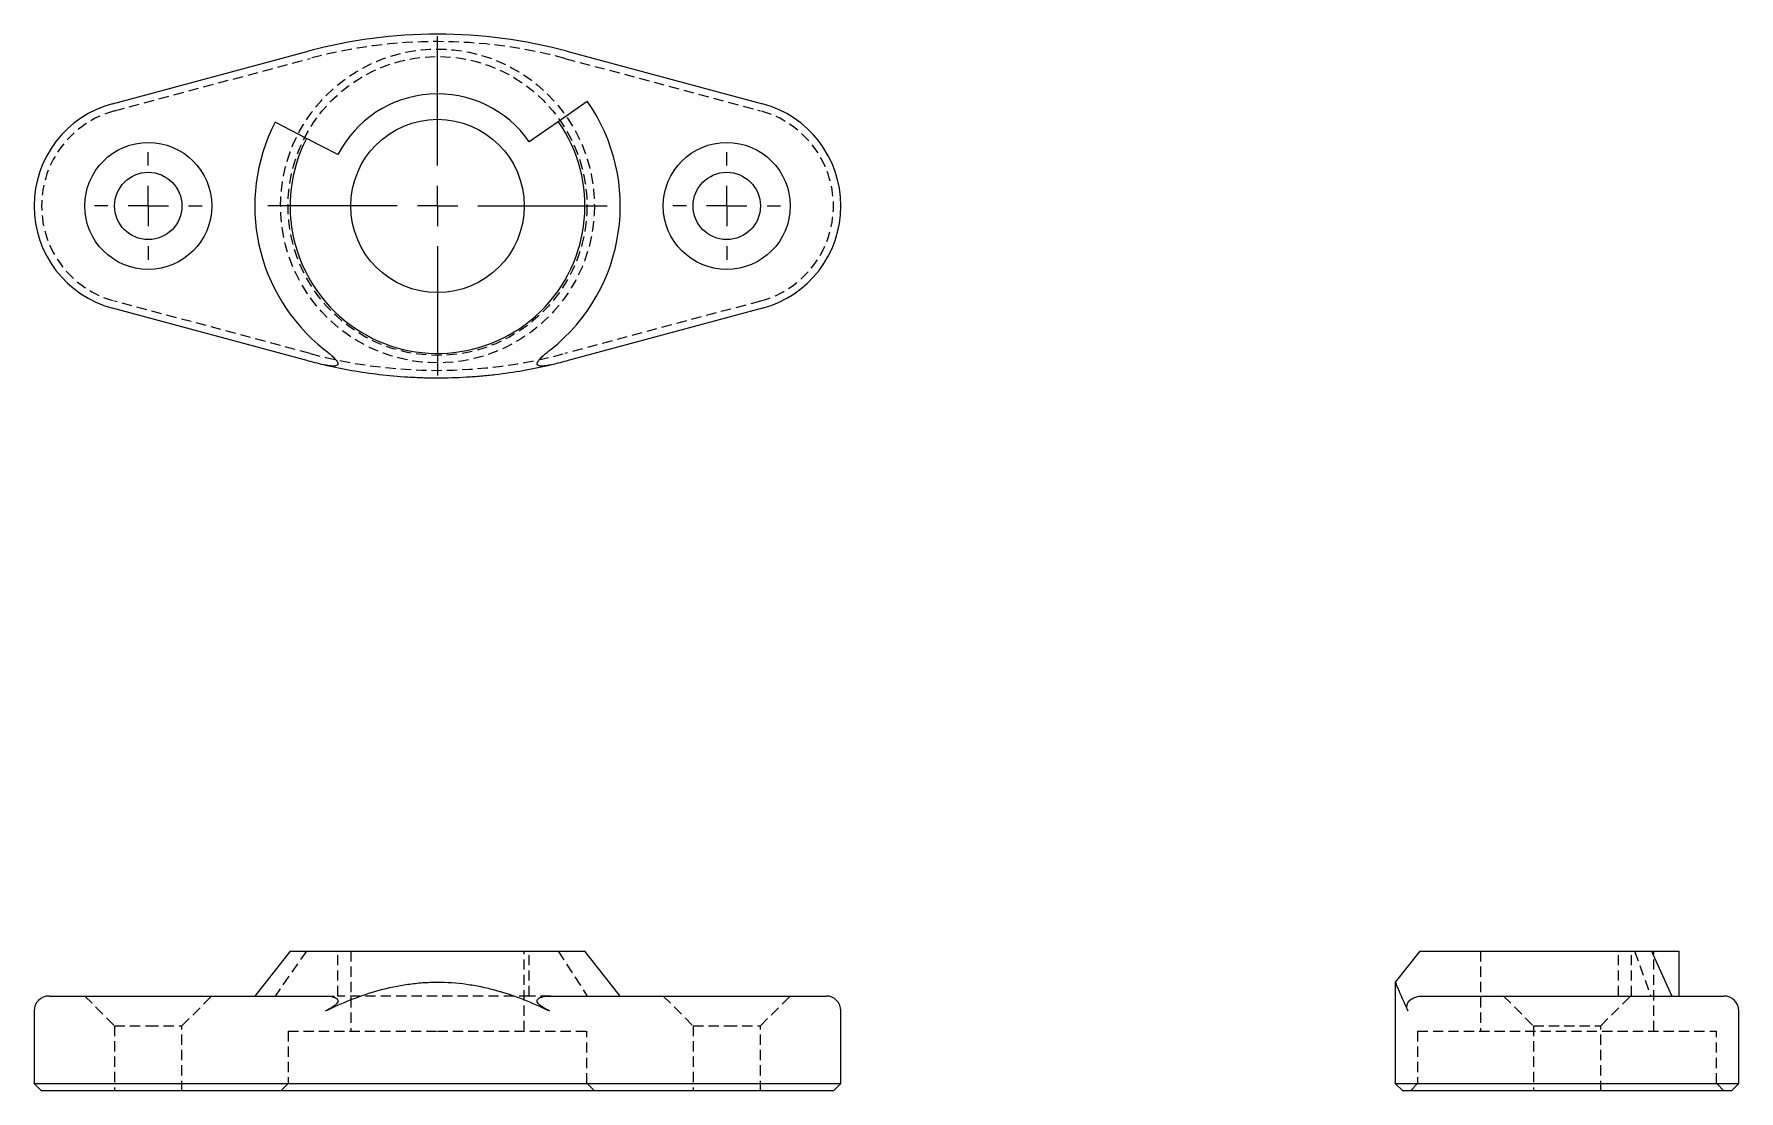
# Model space of a CAD drawing. Header units: millimetres. Extents: x 33 to 244, y 48 to 179.
import ezdxf

# ---------------------------------------------------------------- set-up
doc = ezdxf.new("R2010")
doc.units = ezdxf.units.MM
doc.linetypes.add('HIDDEN', pattern=[1.905, 1.27, -0.635])
doc.layers.add('10', color=7, linetype='Continuous')

# ---------------------------------------------------------------- blocks, each defined once
blk = doc.blocks.new('SW_CENTERMARKSYMBOL_0')
at = {"layer": '10', "color": 0}
for p, q in [((0, 5), (0, 21.02)), ((0, 0), (0, 2.5)), ((-5, 0), (-21.02, 0)), ((0, 0), (-2.5, 0)), ((0, 0), (0, -2.5)), ((0, 0), (2.5, 0)), ((5, 0), (21.02, 0)), ((0, -5), (0, -21.02))]:
    blk.add_line(p, q, dxfattribs=at)
blk = doc.blocks.new('SW_CENTERMARKSYMBOL_1')
at = {"layer": '10', "color": 0}
for p, q in [((0, 5), (0, 6.67)), ((0, 0), (0, 2.5)), ((-5, 0), (-6.67, 0)), ((0, 0), (-2.5, 0)), ((0, 0), (0, -2.5)), ((0, 0), (2.5, 0)), ((5, 0), (6.67, 0)), ((0, -5), (0, -6.67))]:
    blk.add_line(p, q, dxfattribs=at)
blk = doc.blocks.new('SW_CENTERMARKSYMBOL_2')
at = {"layer": '10', "color": 0}
for p, q in [((0, 5), (0, 6.67)), ((0, 0), (0, 2.5)), ((-5, 0), (-6.67, 0)), ((0, 0), (-2.5, 0)), ((0, 0), (0, -2.5)), ((0, 0), (2.5, 0)), ((5, 0), (6.67, 0)), ((0, -5), (0, -6.67))]:
    blk.add_line(p, q, dxfattribs=at)

msp = doc.modelspace()

# ---------------------------------------------------------------- linework, layer by layer
at = {"color": 7, "linetype": 'Continuous', "lineweight": 25}
for p, q in [((42.72, 170.67), (66.96, 177.18)), ((99.04, 177.18), (123.28, 170.67)), ((97.97, 168.48), (101.55, 170.99)), ((66.76, 166.37), (62.86, 168.37)), ((94.38, 165.97), (97.97, 168.48)), ((70.65, 164.36), (66.76, 166.37)), ((66.96, 138.82), (42.72, 145.33)), ((123.28, 145.33), (99.04, 138.82)), ((64.73, 65.66), (60.35, 60.1)), ((64.73, 65.66), (101.27, 65.66)), ((105.65, 60.1), (101.27, 65.66)), ((204.73, 65.66), (201.7, 61.82)), ((204.73, 65.66), (233.48, 65.66)), ((233.48, 65.66), (235.99, 60.1)), ((233.48, 65.66), (236.89, 65.66)), ((236.89, 60.1), (236.89, 65.66)), ((201.7, 61.82), (201.7, 49.27)), ((34.85, 60.1), (43.2, 60.1)), ((43.2, 60.1), (67.44, 60.1)), ((67.44, 60.1), (68.97, 60.1)), ((97.03, 60.1), (98.56, 60.1)), ((98.56, 60.1), (122.8, 60.1)), ((122.8, 60.1), (131.15, 60.1)), ((205.22, 60.1), (205.61, 60.1)), ((205.61, 60.1), (212.12, 60.1)), ((212.12, 60.1), (233.88, 60.1)), ((233.88, 60.1), (240.39, 60.1)), ((240.39, 60.1), (242.44, 60.1)), ((33, 58.25), (33, 49.27)), ((133, 49.27), (133, 58.25)), ((244.3, 49.27), (244.3, 58.25)), ((33, 49.27), (33.93, 48.34)), ((33, 49.27), (42.72, 49.27)), ((42.72, 49.27), (66.96, 49.27)), ((66.96, 49.27), (99.04, 49.27)), ((99.04, 49.27), (123.28, 49.27)), ((123.28, 49.27), (133, 49.27)), ((132.07, 48.34), (133, 49.27)), ((201.7, 49.27), (202.63, 48.34)), ((201.7, 49.27), (203.82, 49.27)), ((203.82, 49.27), (210.33, 49.27)), ((210.33, 49.27), (235.67, 49.27)), ((235.67, 49.27), (242.18, 49.27)), ((242.18, 49.27), (244.3, 49.27)), ((243.37, 48.34), (244.3, 49.27)), ((42.96, 48.34), (33.93, 48.34)), ((67.2, 48.34), (42.96, 48.34)), ((98.8, 48.34), (67.2, 48.34)), ((123.04, 48.34), (98.8, 48.34)), ((132.07, 48.34), (123.04, 48.34)), ((204.71, 48.34), (202.63, 48.34)), ((211.22, 48.34), (204.71, 48.34)), ((234.78, 48.34), (211.22, 48.34)), ((241.29, 48.34), (234.78, 48.34)), ((243.37, 48.34), (241.29, 48.34))]:
    msp.add_line(p, q, dxfattribs=at)
at = {"color": 7, "linetype": 'HIDDEN', "lineweight": 18}
for p, q in [((42.96, 169.78), (67.2, 176.29)), ((98.8, 176.29), (123.04, 169.78)), ((67.2, 139.71), (42.96, 146.22)), ((123.04, 146.22), (98.8, 139.71)), ((66.76, 65.66), (62.86, 60.1)), ((70.65, 60.1), (70.65, 65.66)), ((72.26, 65.66), (72.26, 55.75)), ((93.74, 55.75), (93.74, 65.66)), ((94.38, 60.1), (94.38, 65.66)), ((97.97, 65.66), (101.55, 60.1)), ((212.26, 65.66), (212.26, 55.75)), ((229.36, 60.1), (229.36, 65.66)), ((230.97, 60.1), (230.97, 65.66)), ((231.37, 65.66), (233.37, 60.1)), ((233.74, 55.75), (233.74, 65.66)), ((39.28, 60.1), (42.98, 56.4)), ((51.32, 56.4), (55.02, 60.1)), ((68.97, 60.1), (70.65, 60.1)), ((94.38, 60.1), (70.65, 60.1)), ((97.03, 60.1), (94.38, 60.1)), ((110.98, 60.1), (114.68, 56.4)), ((123.02, 56.4), (126.72, 60.1)), ((215.13, 60.1), (218.83, 56.4)), ((227.17, 56.4), (230.87, 60.1)), ((42.98, 56.4), (47.15, 56.4)), ((42.98, 56.4), (42.98, 48.34)), ((47.15, 56.4), (51.32, 56.4)), ((51.32, 48.34), (51.32, 56.4)), ((64.48, 55.75), (83, 55.75)), ((64.48, 55.75), (64.48, 49.27)), ((83, 55.75), (101.52, 55.75)), ((101.52, 49.27), (101.52, 55.75)), ((114.68, 56.4), (118.85, 56.4)), ((114.68, 56.4), (114.68, 48.34)), ((118.85, 56.4), (123.02, 56.4)), ((123.02, 48.34), (123.02, 56.4)), ((204.48, 55.75), (241.52, 55.75)), ((204.48, 55.75), (204.48, 49.27)), ((218.83, 56.4), (227.17, 56.4)), ((218.83, 56.4), (218.83, 48.34)), ((227.17, 48.34), (227.17, 56.4)), ((241.52, 49.27), (241.52, 55.75)), ((64.48, 49.27), (63.56, 48.34)), ((102.44, 48.34), (101.52, 49.27)), ((204.48, 49.27), (203.56, 48.34)), ((242.44, 48.34), (241.52, 49.27))]:
    msp.add_line(p, q, dxfattribs=at)
for radius in [19.44, 18.52]:
    msp.add_circle((83, 158), radius, dxfattribs=at)
at = {"color": 7, "linetype": 'Continuous', "lineweight": 25}
for centre, radius in [((83, 158), 10.74), ((47.15, 158), 7.87), ((118.85, 158), 7.87), ((47.15, 158), 4.17), ((118.85, 158), 4.17)]:
    msp.add_circle(centre, radius, dxfattribs=at)
for centre, radius, start, end in [((83, 117.44), 61.85, 74.9706, 105.0294), ((83, 158), 13.89, 35, 152.75), ((46.12, 158), 13.12, 105.0294, 254.9706), ((83, 158), 22.65, 308.284, 35), ((119.88, 158), 13.12, 285.0294, 74.9706), ((83, 158), 22.65, 152.75, 231.716), ((83, 158), 18.27, 152.75, 35), ((83, 198.56), 61.85, 254.9706, 257.0377), ((83, 198.56), 61.85, 282.9623, 285.0294), ((34.85, 58.25), 1.85, 90, 180), ((131.15, 58.25), 1.85, 0, 90), ((242.44, 58.25), 1.85, 0, 90)]:
    msp.add_arc(centre, radius, start, end, dxfattribs=at)
at = {"color": 7, "linetype": 'HIDDEN', "lineweight": 18}
for centre, radius, start, end in [((83, 117.44), 60.93, 74.9706, 105.0294), ((46.12, 158), 12.19, 105.0294, 254.9706), ((119.88, 158), 12.19, 285.0294, 74.9706), ((83, 198.56), 60.93, 254.9706, 285.0294)]:
    msp.add_arc(centre, radius, start, end, dxfattribs=at)
at = {"color": 7, "linetype": 'Continuous', "lineweight": 25}
for points, knots in [([(68.97, 140.22), (69.28, 139.98), (69.58, 139.73), (70.01, 139.34), (70.15, 139.21), (70.34, 139), (70.41, 138.93), (70.52, 138.78), (70.57, 138.71), (70.64, 138.56), (70.66, 138.48), (70.65, 138.35), (70.62, 138.3), (70.51, 138.22), (70.45, 138.2), (70.3, 138.16), (70.22, 138.16), (69.98, 138.15), (69.82, 138.16), (69.47, 138.21), (69.3, 138.24), (69.13, 138.28)], [0, 0, 0, 0, 0.25, 0.25, 0.375, 0.375, 0.4375, 0.4375, 0.5, 0.5, 0.5625, 0.5625, 0.625, 0.625, 0.6875, 0.6875, 0.75, 0.75, 0.875, 0.875, 1, 1, 1, 1]), ([(96.87, 138.28), (96.7, 138.24), (96.53, 138.21), (96.18, 138.16), (96.01, 138.15), (95.77, 138.16), (95.7, 138.16), (95.55, 138.2), (95.49, 138.22), (95.38, 138.3), (95.35, 138.35), (95.34, 138.48), (95.36, 138.56), (95.43, 138.71), (95.48, 138.78), (95.59, 138.93), (95.65, 139), (95.85, 139.21), (95.99, 139.34), (96.42, 139.73), (96.72, 139.98), (97.03, 140.22)], [0, 0, 0, 0, 0.125, 0.125, 0.25, 0.25, 0.3125, 0.3125, 0.375, 0.375, 0.4375, 0.4375, 0.5, 0.5, 0.5625, 0.5625, 0.625, 0.625, 0.75, 0.75, 1, 1, 1, 1]), ([(69.13, 138.28), (71.27, 137.79), (73.48, 137.4), (76.94, 136.99), (78.12, 136.88), (79.93, 136.78), (80.54, 136.75), (81.76, 136.71), (82.36, 136.7), (84.18, 136.7), (85.39, 136.74), (87.19, 136.84), (87.79, 136.89), (88.98, 136.99), (89.58, 137.05), (92.5, 137.39), (94.72, 137.78), (96.87, 138.28)], [0, 0, 0, 0, 0.25, 0.25, 0.375, 0.375, 0.4375, 0.4375, 0.5, 0.5, 0.625, 0.625, 0.6875, 0.6875, 0.75, 0.75, 1, 1, 1, 1]), ([(69.13, 58.25), (71.27, 59.3), (73.48, 60.19), (76.94, 61.13), (78.12, 61.39), (79.93, 61.64), (80.54, 61.71), (81.76, 61.8), (82.36, 61.82), (84.18, 61.82), (85.39, 61.74), (87.19, 61.49), (87.79, 61.38), (88.98, 61.14), (89.58, 60.99), (92.5, 60.2), (94.72, 59.31), (96.87, 58.25)], [0, 0, 0, 0, 0.25, 0.25, 0.375, 0.375, 0.4375, 0.4375, 0.5, 0.5, 0.625, 0.625, 0.6875, 0.6875, 0.75, 0.75, 1, 1, 1, 1]), ([(201.71, 61.8), (201.71, 61.8), (201.71, 61.81), (201.79, 61.62), (201.94, 61.25), (202.17, 60.71), (202.47, 60.02), (202.84, 59.2), (203.13, 58.57), (203.28, 58.25)], [0, 0, 0, 0, 0.088491, 0.235244, 0.383114, 0.535375, 0.688534, 0.843973, 1, 1, 1, 1]), ([(68.97, 60.1), (69.28, 60.1), (69.58, 60.08), (70.01, 60), (70.15, 59.96), (70.34, 59.88), (70.41, 59.85), (70.52, 59.77), (70.57, 59.72), (70.64, 59.61), (70.66, 59.55), (70.65, 59.4), (70.62, 59.32), (70.51, 59.16), (70.45, 59.09), (70.3, 58.96), (70.22, 58.9), (69.98, 58.72), (69.82, 58.62), (69.47, 58.43), (69.3, 58.34), (69.13, 58.25)], [0, 0, 0, 0, 0.25, 0.25, 0.375, 0.375, 0.4375, 0.4375, 0.5, 0.5, 0.5625, 0.5625, 0.625, 0.625, 0.6875, 0.6875, 0.75, 0.75, 0.875, 0.875, 1, 1, 1, 1]), ([(96.87, 58.25), (96.7, 58.34), (96.53, 58.43), (96.18, 58.62), (96.01, 58.72), (95.77, 58.9), (95.7, 58.96), (95.55, 59.09), (95.49, 59.16), (95.38, 59.32), (95.35, 59.4), (95.34, 59.55), (95.36, 59.61), (95.43, 59.72), (95.48, 59.77), (95.59, 59.85), (95.65, 59.88), (95.85, 59.96), (95.99, 60), (96.42, 60.08), (96.72, 60.1), (97.03, 60.1)], [0, 0, 0, 0, 0.125, 0.125, 0.25, 0.25, 0.3125, 0.3125, 0.375, 0.375, 0.4375, 0.4375, 0.5, 0.5, 0.5625, 0.5625, 0.625, 0.625, 0.75, 0.75, 1, 1, 1, 1]), ([(203.28, 58.25), (203.24, 58.34), (203.21, 58.43), (203.16, 58.62), (203.15, 58.72), (203.16, 58.9), (203.16, 58.96), (203.2, 59.09), (203.22, 59.16), (203.3, 59.32), (203.35, 59.4), (203.48, 59.55), (203.56, 59.61), (203.71, 59.72), (203.78, 59.77), (203.93, 59.85), (204, 59.88), (204.21, 59.96), (204.34, 60), (204.73, 60.08), (204.98, 60.1), (205.22, 60.1)], [0, 0, 0, 0, 0.125, 0.125, 0.25, 0.25, 0.3125, 0.3125, 0.375, 0.375, 0.4375, 0.4375, 0.5, 0.5, 0.5625, 0.5625, 0.625, 0.625, 0.75, 0.75, 1, 1, 1, 1])]:
    msp.add_open_spline(points, degree=3, knots=knots, dxfattribs=at)

# ---------------------------------------------------------------- block references
at = {"layer": '10'}
for name, p in [('SW_CENTERMARKSYMBOL_0', (83, 158)), ('SW_CENTERMARKSYMBOL_2', (47.15, 158)), ('SW_CENTERMARKSYMBOL_1', (118.85, 158))]:
    msp.add_blockref(name, p, dxfattribs=at)

doc.saveas('drawing.dxf')
